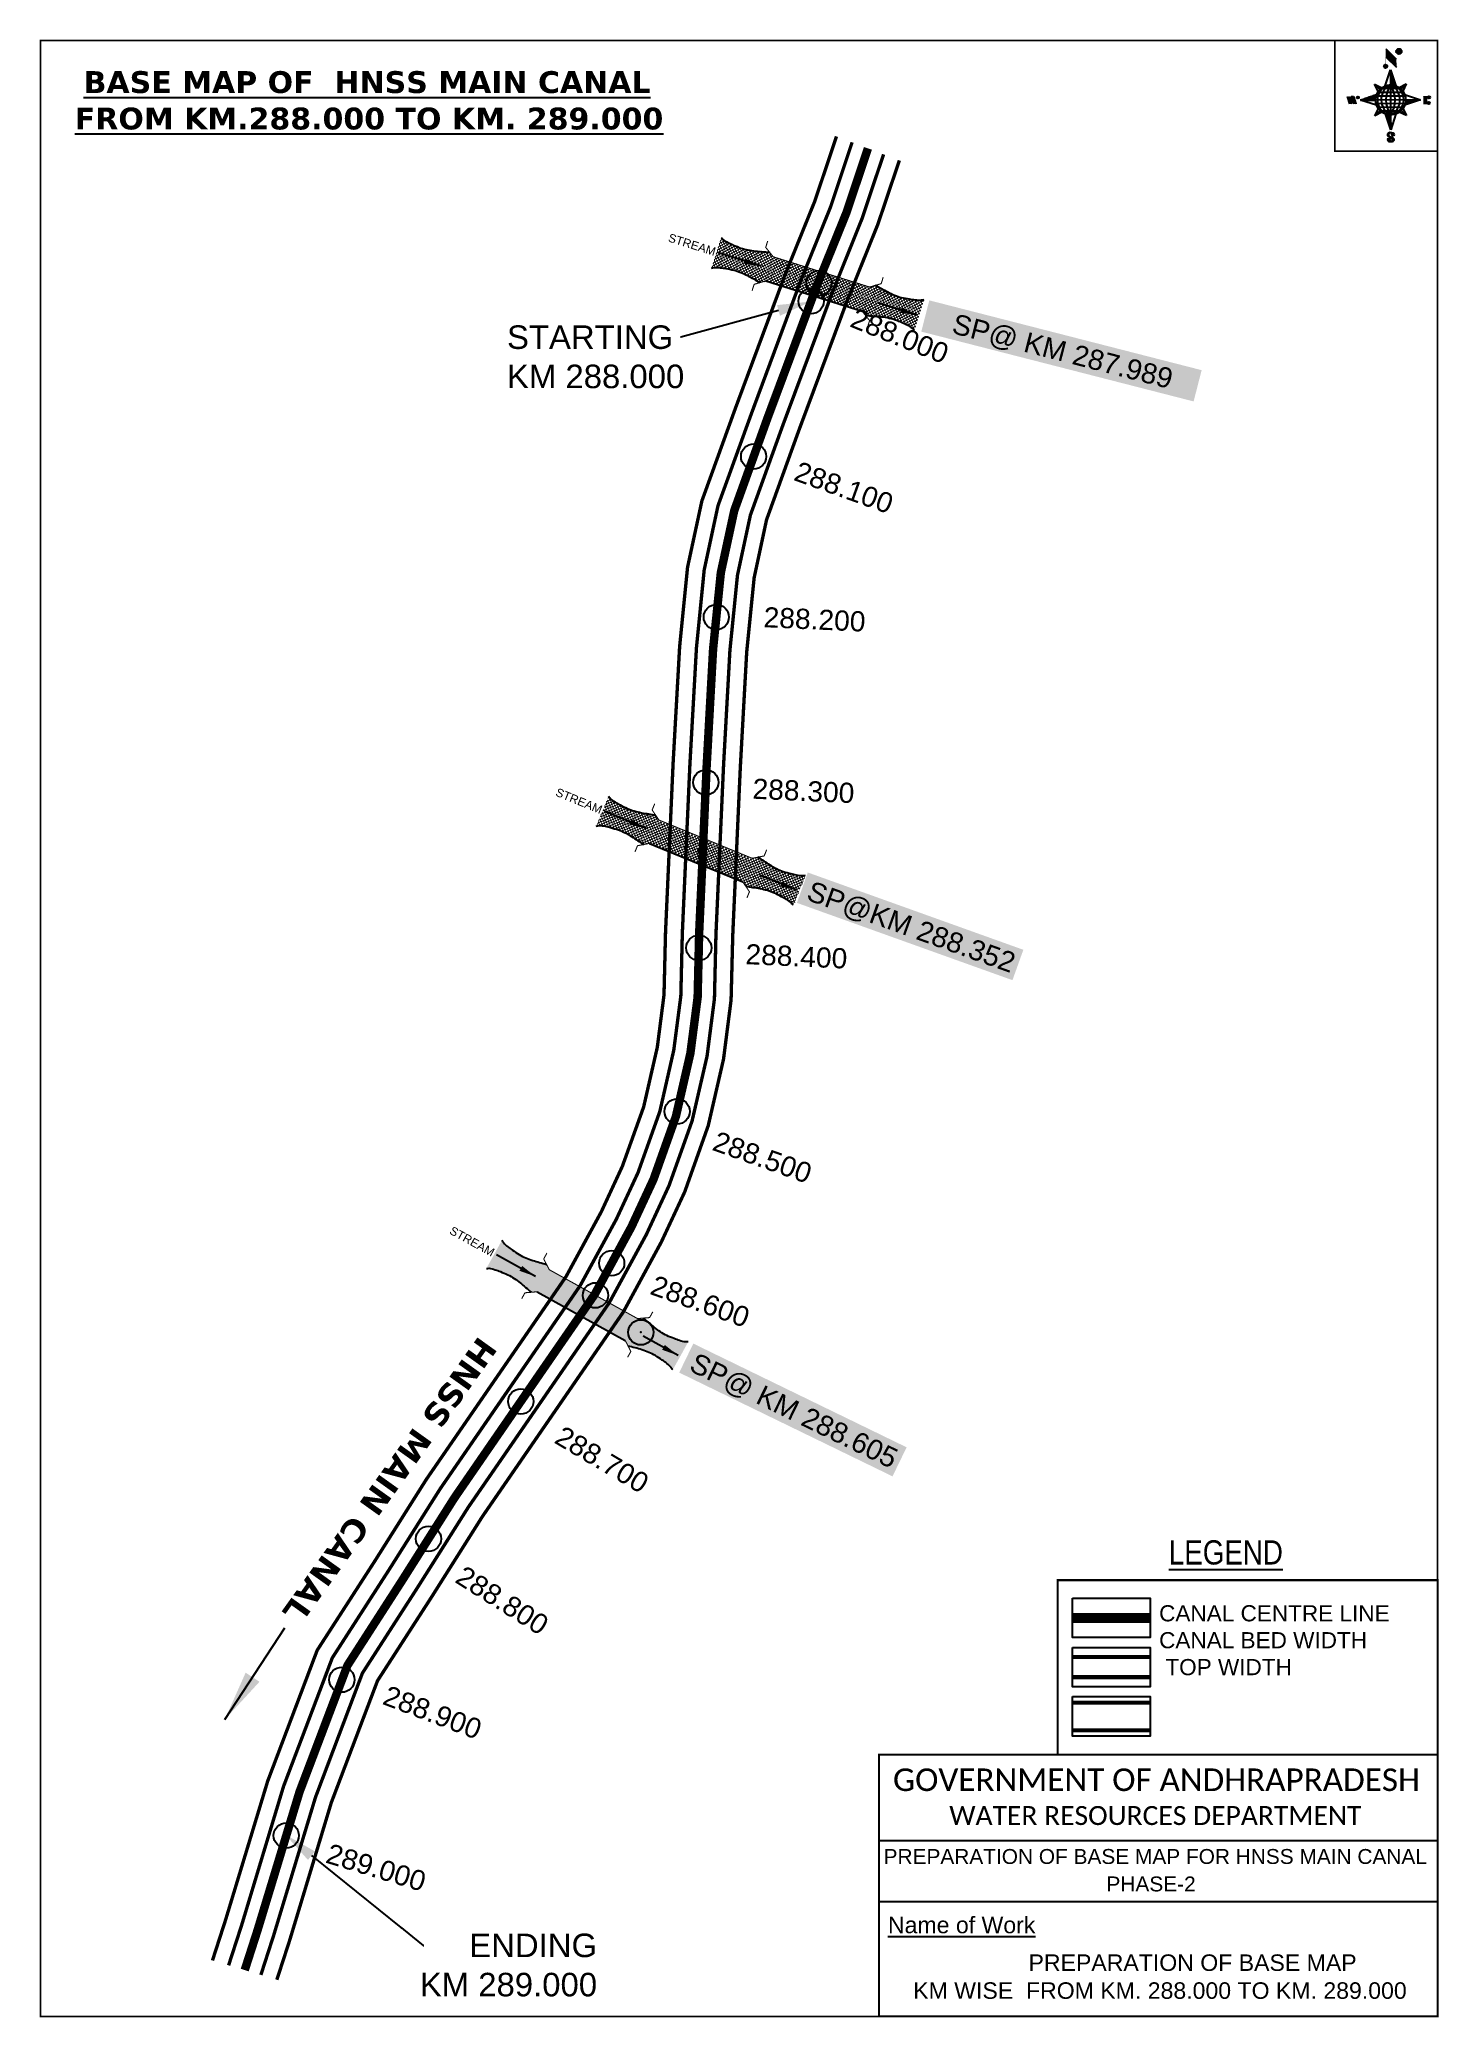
# Model space of a CAD drawing. Header units: inches. Extents: x 774806 to 775638, y 1589442 to 1590618.
import ezdxf
from ezdxf import colors
from ezdxf.entities.mleader import LeaderData, LeaderLine
from ezdxf.enums import TextEntityAlignment as Align
from ezdxf.math import Vec2, Vec3

# ---------------------------------------------------------------- set-up
doc = ezdxf.new("R2010")
doc.units = ezdxf.units.IN
doc.header["$LTSCALE"] = 15
doc.header["$MEASUREMENT"] = 0
doc.header["$PDMODE"] = 32
doc.header["$PDSIZE"] = 15
doc.linetypes.add('HIDDEN2', pattern=[0.1875, 0.125, -0.0625])
for name, color, linetype in [('AQUADUCT', 1, 'Continuous'), ('bord', 1, 'Continuous'), ('CANAL1', 7, 'Continuous'), ('CSMark', 72, 'Continuous'), ('DCBMS', 232, 'Continuous'), ('PAGE', 7, 'Continuous'), ('STRUCTURE', 5, 'Continuous'), ('TEXT', 6, 'Continuous')]:
    doc.layers.add(name, color=color, linetype=linetype)
doc.styles.add('ARIALN', font='ARIALN.TTF')
doc.styles.get("Standard").update_dxf_attribs({"font": 'arial.ttf'})
doc.dimstyles.get("Standard").update_dxf_attribs({"dimtxt": 20, "dimasz": 0.18, "dimexe": 0.18, "dimexo": 0.0625, "dimgap": 0.09, "dimtad": 0, "dimtih": 1, "dimtoh": 1, "dimdec": 4, "dimzin": 0, "dimdsep": 46, "dimtxsty": 'Standard', "dimcen": 0.09, "dimadec": 0, "dimazin": 0, "dimtfac": 1, "dimtdec": 4, "dimtofl": 0, "dimtmove": 0, "dimatfit": 3, "dimfxl": 1, "dimtolj": 1, "dimtzin": 0, "dimarcsym": 0})
pattern_1 = [(267.297113149, (-8720374.938, 50637915.138), (10.5367255337, -0.497431438), [])]
pattern_2 = [(357.297113149, (-8720374.938, 50637915.138), (0.497431438, 10.5367255337), [])]

# ---------------------------------------------------------------- blocks, each defined once
blk = doc.blocks.new('*X26')
at = {"color": 0, "linetype": 'Continuous'}
for p, q in [((6321.6, 240.5), (6322.3, 241.2)), ((6321.6, 240.3), (6322.3, 241)), ((6321.6, 240.1), (6322.3, 240.8)), ((6321.6, 239.9), (6322.4, 240.7)), ((6321.6, 239.8), (6322.4, 240.6)), ((6321.6, 239.6), (6322.5, 240.5)), ((6321.6, 239.4), (6322.5, 240.3)), ((6321.6, 239.2), (6322.6, 240.2)), ((6321.7, 239.1), (6322.6, 240.1)), ((6321.8, 240.8), (6322.4, 241.4)), ((6321.8, 239), (6322.7, 240)), ((6321.8, 239), (6322.8, 239.9)), ((6321.9, 238.9), (6322.9, 239.8)), ((6322, 238.8), (6323, 239.7)), ((6322.1, 241.3), (6322.4, 241.6)), ((6322.1, 238.7), (6323.1, 239.6)), ((6322.2, 238.6), (6323.1, 239.6)), ((6322.3, 238.5), (6323.2, 239.5)), ((6322.4, 238.5), (6323.3, 239.4)), ((6322.5, 238.4), (6323.4, 239.3)), ((6322.7, 238.4), (6323.6, 239.3)), ((6322.8, 238.3), (6323.7, 239.2)), ((6322.9, 238.3), (6323.8, 239.1)), ((6323.1, 238.2), (6323.9, 239.1)), ((6323.2, 238.2), (6324, 239)), ((6323.3, 238.2), (6324.2, 239)), ((6323.5, 238.1), (6324.3, 238.9)), ((6323.7, 238.1), (6324.4, 238.9)), ((6323.8, 238.1), (6324.6, 238.8)), ((6324.1, 238.2), (6324.7, 238.8)), ((6324.3, 238.3), (6324.9, 238.8)), ((6324.6, 238.3), (6325.1, 238.8)), ((6324.8, 238.4), (6325.2, 238.8)), ((6325.1, 238.5), (6325.4, 238.8)), ((6325.4, 238.6), (6325.6, 238.8))]:
    blk.add_line(p, q, dxfattribs=at)
blk = doc.blocks.new('*X25')
at = {"color": 0, "linetype": 'Continuous'}
for p, q in [((6324.4, 240.3), (6324.5, 240.4)), ((6324.6, 240.3), (6324.8, 240.5)), ((6324.7, 240.2), (6325, 240.5)), ((6324.8, 240.2), (6325.2, 240.6)), ((6325, 240.1), (6325.5, 240.6)), ((6325.1, 240.1), (6325.6, 240.6)), ((6325.2, 240), (6325.8, 240.6)), ((6325.3, 240), (6326, 240.6)), ((6325.4, 239.9), (6326.1, 240.6)), ((6325.5, 239.8), (6326.2, 240.5)), ((6325.6, 239.8), (6326.3, 240.5)), ((6325.7, 239.7), (6326.5, 240.4)), ((6325.9, 239.6), (6326.6, 240.3)), ((6326, 239.5), (6326.7, 240.3)), ((6326, 239.4), (6326.8, 240.2)), ((6326.1, 239.3), (6327, 240.2)), ((6326.2, 239.3), (6327.1, 240.1)), ((6326.3, 239.2), (6327.1, 240)), ((6326.4, 239.1), (6327.2, 239.9)), ((6326.5, 239), (6327.3, 239.8)), ((6326.5, 238.9), (6327.4, 239.7)), ((6326.6, 238.8), (6327.5, 239.6)), ((6326.7, 238.7), (6327.5, 239.5)), ((6326.8, 238.6), (6327.6, 239.4)), ((6326.8, 238.5), (6327.7, 239.3)), ((6326.8, 236.5), (6327.4, 237)), ((6326.9, 238.3), (6327.8, 239.2)), ((6326.9, 238.2), (6327.9, 239.1)), ((6326.9, 236.8), (6327.6, 237.4)), ((6327, 238.1), (6327.8, 239)), ((6327, 237.9), (6327.8, 238.8)), ((6327, 237.8), (6327.8, 238.6)), ((6327, 237.6), (6327.8, 238.4)), ((6327, 237.4), (6327.8, 238.2)), ((6327, 237.3), (6327.8, 238)), ((6327, 237.1), (6327.8, 237.9))]:
    blk.add_line(p, q, dxfattribs=at)
blk = doc.blocks.new('H')
at = {"layer": 'bord', "extrusion": (0.000427885, 0.004792, 0.999988)}
h = blk.add_hatch(dxfattribs=at)
h.set_pattern_fill('LINE', color=8, scale=84.387686, angle=-2.7029, style=0)
h.set_pattern_definition(pattern_2)
h.paths.add_polyline_path([(-492, 786, -0.090992), (-448, 775), (-486, 912)])
h = blk.add_hatch(dxfattribs=at)
h.set_pattern_fill('LINE', color=8, scale=84.387686, angle=-92.7029, style=0)
h.set_pattern_definition(pattern_1)
h.paths.add_polyline_path([(-625, 665, -0.090992), (-615, 710), (-751, 671)])
h = blk.add_hatch(dxfattribs=at)
h.set_pattern_fill('LINE', color=8, scale=84.387686, angle=-2.7029, style=0)
h.set_pattern_definition(pattern_2)
h.paths.add_polyline_path([(-504, 533, -0.090992), (-549, 543), (-510, 406)])
h = blk.add_hatch(dxfattribs=at)
h.set_pattern_fill('LINE', color=8, scale=84.387686, angle=-92.7029, style=0)
h.set_pattern_definition(pattern_1)
h.paths.add_polyline_path([(-246, 647), (-372, 653, -0.090992), (-382, 609)])
for p, q in [((-519, 1020, -1217), (-435, 927, -1216)), ((-516, 1087, -1217), (-432, 994, -1217)), ((-538, 774, -1216), (-487, 906, -1216)), ((-487, 906, -1216), (-493, 780, -1216)), ((-487, 906, -1216), (-448, 769, -1216)), ((-865, 701, -1215), (-847, 638, -1215)), ((-847, 700, -1215), (-829, 637, -1215)), ((-829, 699, -1215), (-811, 636, -1215)), ((-829, 699, -1215), (-811, 698, -1215)), ((-811, 698, -1215), (-794, 635, -1215)), ((-752, 665, -1215), (-615, 704, -1215)), ((-627, 794, -1216), (-567, 760, -1216)), ((-627, 794, -1216), (-584, 747, -1215)), ((-599, 731, -1215), (-627, 794, -1216)), ((-421, 753, -1216), (-359, 781, -1216)), ((-359, 781, -1216), (-405, 739, -1216)), ((-359, 781, -1216), (-392, 721, -1215)), ((-379, 693, -1215), (-246, 641, -1215)), ((-213, 669, -1215), (-217, 601, -1215)), ((-752, 665, -1215), (-625, 659, -1215)), ((-619, 614, -1215), (-752, 665, -1215)), ((-639, 526, -1214), (-606, 585, -1215)), ((-639, 526, -1214), (-593, 568, -1215)), ((-577, 553, -1215), (-639, 526, -1214)), ((-511, 400, -1214), (-549, 537, -1214)), ((-460, 533, -1215), (-511, 400, -1214)), ((-505, 527, -1214), (-511, 400, -1214)), ((-371, 513, -1214), (-431, 546, -1215)), ((-371, 513, -1214), (-414, 560, -1215)), ((-399, 576, -1215), (-371, 513, -1214)), ((-246, 641, -1215), (-383, 603, -1215)), ((-373, 647, -1215), (-246, 641, -1215)), ((-197, 600, -1215), (-194, 668, -1215))]:
    blk.add_line(p, q, dxfattribs=at)
at = {"layer": 'bord', "color": 8, "linetype": 'ByBlock', "extrusion": (0.000427885, 0.004792, 0.999988)}
for p, q in [((-375, 679, -1215), (-620, 691, -1215)), ((-386, 711, -1215), (-605, 722, -1215)), ((-411, 744, -1216), (-578, 752, -1216)), ((-493, 780, -1216), (-505, 527, -1214)), ((-373, 647, -1215), (-625, 659, -1215)), ((-378, 616, -1215), (-623, 628, -1215)), ((-392, 585, -1215), (-611, 595, -1215)), ((-420, 555, -1215), (-587, 562, -1215))]:
    blk.add_line(p, q, dxfattribs=at)
at = {"layer": 'bord', "extrusion": (0.000427885, 0.004792, 0.999988), "elevation": -1212}
for points, const_width in [([(-522, 960), (-516, 1093)], 1.61), ([(-434, 933), (-428, 1066)], 1.61), ([(-870, 707), (-846, 706)], 0.642), ([(-829, 643), (-821, 678)], 0.642), ([(-793, 641), (-782, 694)], 0.642), ([(-223, 676), (-174, 673)], 0.706), ([(-829, 643), (-855, 644)], 0.642), ([(-811, 642), (-784, 641)], 0.642), ([(-177, 605), (-226, 607)], 0.706), ([(-195, 645), (-185, 644)], 0.706)]:
    blk.add_lwpolyline(points, dxfattribs=dict(at, const_width=const_width))
for points, const_width in [([(-414, 1073, 1), (-398, 1058, 1)], 22.3), ([(-530, 950, 1), (-520, 939, 1)], 14.8), ([(-776, 697, 1), (-769, 690, 1)], 8.9), ([(-180, 618, 1), (-173, 611, 1)], 9.79), ([(-178, 667, 1), (-171, 660, 1)], 9.79), ([(-490, 362, 1), (-498, 369, 1)], 11.1), ([(-525, 322, 1), (-533, 329, 1)], 11.1)]:
    blk.add_lwpolyline(points, format="xyb", close=True, dxfattribs=dict(at, const_width=const_width))
for points in [[(-537, 317), (-531, 310), (-520, 307), (-505, 307), (-494, 310), (-486, 318), (-487, 326), (-491, 333), (-494, 336), (-503, 341), (-522, 347), (-530, 352), (-534, 355), (-537, 363), (-537, 373), (-530, 381), (-520, 384), (-504, 384), (-493, 380), (-487, 373)], [(-522, 348), (-526, 354), (-528, 361), (-528, 371), (-526, 375), (-521, 381), (-515, 384)], [(-505, 307), (-499, 312), (-497, 319), (-497, 327), (-501, 335), (-509, 343)]]:
    blk.add_lwpolyline(points, dxfattribs=at)
at = {"layer": 'bord', "extrusion": (0.000427885, 0.004792, 0.999988)}
for centre, radius in [((-406, 1065, -1212), 22.3), ((-525, 944, -1212), 14.8), ((-773, 694, -1212), 8.9), ((-498, 659, -1212), 127), ((-177, 615, -1212), 9.79), ((-174, 663, -1212), 9.79), ((-494, 365, -1212), 11.1), ((-529, 325, -1212), 11.1)]:
    blk.add_circle(centre, radius, dxfattribs=at)
at = {"layer": 'bord', "color": 8, "linetype": 'ByBlock', "extrusion": (0.000427885, 0.004792, 0.999988)}
for centre, radius, start, end in [((-482, 658, -1212), 128, 94.9254, 259.6691), ((-437, 656, -1212), 141, 113.2864, 241.308), ((-316, 651, -1212), 222, 142.5892, 212.0053), ((-560, 662, -1212), 141, 293.2864, 61.308), ((-681, 668, -1212), 222, 322.5892, 32.0053), ((-515, 660, -1212), 128, 274.9254, 79.6691)]:
    blk.add_arc(centre, radius, start, end, dxfattribs=at)
at = {"layer": 'bord', "extrusion": (0.000427885, 0.004792, 0.999988)}
for points in [[(-516, 1093, -1212), (-431, 1000, -1212), (-519, 1026, -1212), (-434, 933, -1212)], [(-864, 707, -1212), (-846, 706, -1212), (-846, 644, -1212), (-829, 643, -1212)], [(-829, 705, -1212), (-811, 704, -1212), (-811, 642, -1212), (-793, 641, -1212)], [(-193, 674, -1212), (-197, 606, -1212), (-213, 675, -1212), (-216, 607, -1212)]]:
    blk.add_solid(points, dxfattribs=at)
at = {"layer": 'bord', "extrusion": (0.000427885, 0.004792, 0.999988), "xscale": 7.977342409717546, "yscale": 7.977342408231451, "zscale": 7.977342408476333, "rotation": 138.0840426661453}
for name, p in [('*X25', (38301, -31929, -1212)), ('*X26', (38314, -31951, -1212))]:
    blk.add_blockref(name, p, dxfattribs=at)
blk = doc.blocks.new('SP')
at = {"layer": 'STRUCTURE'}
h = blk.add_hatch(dxfattribs=at)
h.set_pattern_fill('DASH', color=256, scale=8, style=0)
edge = h.paths.add_edge_path()
edge.add_spline(control_points=[(769825.7, 1706742.1), (769825.3, 1706741.8), (769823.8, 1706740.8), (769820.9, 1706740.3), (769817, 1706739.7), (769811.4, 1706738.9), (769804, 1706739.7), (769798.4, 1706741), (769795.6, 1706741.6)], knot_values=[0, 0, 0, 0, 1.613557, 5.24513, 8.624976, 13.470124, 22.190216, 30.746377, 30.746377, 30.746377, 30.746377], degree=3, periodic=0)
edge.add_line((769795.6, 1706741.6), (769792.6, 1706739.6))
edge.add_line((769792.6, 1706739.6), (769732.6, 1706739.6))
edge.add_line((769732.6, 1706739.6), (769729.6, 1706741.6))
edge.add_spline(control_points=[(769729.6, 1706741.6), (769726.9, 1706740.9), (769721.3, 1706739.5), (769713.9, 1706738.5), (769708.3, 1706739.1), (769704.4, 1706739.6), (769701.5, 1706740), (769700, 1706741), (769699.5, 1706741.3)], knot_values=[0, 0, 0, 0, 8.556161, 17.276253, 22.121402, 25.501247, 29.13282, 30.746377, 30.746377, 30.746377, 30.746377], degree=3, periodic=0)
edge.add_line((769699.5, 1706741.3), (769699.5, 1706722.1))
edge.add_spline(control_points=[(769699.5, 1706722.1), (769700, 1706722.4), (769701.4, 1706723.4), (769704.3, 1706724), (769708.2, 1706724.5), (769713.8, 1706725.3), (769721.2, 1706724.5), (769726.8, 1706723.3), (769729.6, 1706722.6)], knot_values=[0, 0, 0, 0, 1.613557, 5.24513, 8.624976, 13.470124, 22.190216, 30.746377, 30.746377, 30.746377, 30.746377], degree=3, periodic=0)
edge.add_line((769729.6, 1706722.6), (769732.6, 1706724.6))
edge.add_line((769732.6, 1706724.6), (769792.6, 1706724.6))
edge.add_line((769792.6, 1706724.6), (769795.6, 1706722.6))
edge.add_spline(control_points=[(769795.6, 1706722.6), (769798.4, 1706723.3), (769803.9, 1706724.8), (769811.3, 1706725.8), (769817, 1706725.1), (769820.9, 1706724.7), (769823.8, 1706724.2), (769825.2, 1706723.3), (769825.7, 1706723)], knot_values=[0, 0, 0, 0, 8.556161, 17.276253, 22.121402, 25.501247, 29.13282, 30.746377, 30.746377, 30.746377, 30.746377], degree=3, periodic=0)
edge.add_line((769825.7, 1706723), (769825.7, 1706742.1))
h.paths.add_polyline_path([(769764.2, 1706732.1, -1), (769761.1, 1706732.1, -1)], flags=0)
h.paths.add_polyline_path([(769761.1, 1706732.1, 1), (769764.2, 1706732.1, 1)], flags=16)
at = {"layer": 'STRUCTURE', "const_width": 0.628}
for points in [[(769726.6, 1706747.6), (769726.6, 1706743.6), (769732.6, 1706739.6), (769792.6, 1706739.6), (769798.6, 1706743.6), (769798.6, 1706747.6)], [(769726.6, 1706716.6), (769726.6, 1706720.6), (769732.6, 1706724.6), (769792.6, 1706724.6), (769798.6, 1706720.6), (769798.6, 1706716.6)]]:
    blk.add_lwpolyline(points, dxfattribs=at)
at = {"layer": 'STRUCTURE', "color": 3}
blk.add_lwpolyline([(769732.6, 1706724.6), (769792.6, 1706724.6)], dxfattribs=at)
blk.add_lwpolyline([(769732.6, 1706724.6), (769792.6, 1706724.6)], dxfattribs=at)
at = {"layer": 'STRUCTURE', "color": 0}
blk.add_circle((769762.6, 1706732.1), 1.55, dxfattribs=at)
at = {"layer": 'STRUCTURE'}
for points in [[(769699.5, 1706741.3), (769700.9, 1706740.5), (769704.4, 1706739.6), (769707.8, 1706739.2), (769712.6, 1706738.8), (769721.3, 1706739.7), (769729.6, 1706741.6)], [(769825.7, 1706742.1), (769824.3, 1706741.3), (769820.8, 1706740.3), (769817.5, 1706739.8), (769812.7, 1706739.2), (769804, 1706739.9), (769795.6, 1706741.6)], [(769699.5, 1706722.1), (769700.9, 1706723), (769704.4, 1706724), (769707.7, 1706724.5), (769712.5, 1706725), (769721.2, 1706724.4), (769729.6, 1706722.6)], [(769825.7, 1706723), (769824.3, 1706723.8), (769820.8, 1706724.7), (769817.4, 1706725.1), (769812.6, 1706725.5), (769803.9, 1706724.6), (769795.6, 1706722.6)]]:
    blk.add_spline(points, degree=3, dxfattribs=at)
at = {"layer": 'STRUCTURE', "color": 0}
blk.add_text('STREAM', height=5, dxfattribs=at).set_placement((769684.3, 1706732.1), align=Align.MIDDLE_CENTER)
for points in [[(769727.4, 1706732.1), (769700.8, 1706732.1)], [(769824.4, 1706732.1), (769800.5, 1706732.1)]]:
    blk.add_leader(points, dimstyle='Standard', override={"dimasz": 10, "dimgap": 0.09, "dimtad": 0}, dxfattribs=at)

msp = doc.modelspace()

# ---------------------------------------------------------------- linework, layer by layer
at = {"layer": 'CANAL1', "color": 200, "const_width": 2}
for points in [[(775280.4, 1590560.3), (775267.5, 1590521.8), (775249.8, 1590478), (775220.6, 1590399.5), (775200.3, 1590343.4), (775191.8, 1590304), (775187.1, 1590256.9), (775183.2, 1590187.3), (775178.7, 1590086.9), (775177.8, 1590049.7), (775173.8, 1590018.5), (775165.7, 1589983.1), (775153, 1589947.7), (775140.5, 1589920.7), (775119.5, 1589882.1), (775036.4, 1589761.5), (775005.6, 1589712.7), (774971.5, 1589659.9), (774942.1, 1589582.2), (774916.9, 1589499.2), (774909.2, 1589475.4)], [(775317.8, 1590546), (775305, 1590508), (775287.1, 1590463.5), (775258.1, 1590385.7), (775238.8, 1590332.3), (775231.4, 1590297.7), (775227, 1590253.8), (775223.2, 1590185.3), (775218.7, 1590085.5), (775217.7, 1590046.7), (775213.2, 1590011.5), (775204.1, 1589971.9), (775190.1, 1589932.5), (775176.2, 1589902.7), (775153.6, 1589861.1), (775069.8, 1589739.5), (775039.3, 1589691.2), (775007.4, 1589641.8), (774979.9, 1589569.3), (774955.1, 1589487.3), (774947.5, 1589463.9)]]:
    msp.add_lwpolyline(points, dxfattribs=at)
at = {"layer": 'CANAL1', "color": 5, "const_width": 2}
for points in [[(775289.7, 1590556.8), (775276.9, 1590518.4), (775259.1, 1590474.4), (775230, 1590396), (775209.9, 1590340.6), (775201.7, 1590302.4), (775197.1, 1590256.2), (775193.2, 1590186.8), (775188.7, 1590086.5), (775187.8, 1590049), (775183.6, 1590016.8), (775175.3, 1589980.3), (775162.3, 1589943.9), (775149.4, 1589916.2), (775128, 1589876.9), (775044.7, 1589756), (775014, 1589707.4), (774980.5, 1589655.4), (774951.5, 1589579), (774926.5, 1589496.2), (774918.8, 1589472.5)], [(775308.4, 1590549.6), (775295.6, 1590511.4), (775277.8, 1590467.1), (775248.7, 1590389.1), (775229.2, 1590335.1), (775221.5, 1590299.3), (775217, 1590254.6), (775213.2, 1590185.8), (775208.7, 1590085.8), (775207.8, 1590047.4), (775203.4, 1590013.2), (775194.5, 1589974.7), (775180.8, 1589936.3), (775167.3, 1589907.2), (775145.1, 1589866.4), (775061.4, 1589745), (775030.8, 1589696.6), (774998.4, 1589646.3), (774970.5, 1589572.5), (774945.6, 1589490.3), (774938, 1589466.8)]]:
    msp.add_lwpolyline(points, dxfattribs=at)
at = {"layer": 'CANAL1', "color": 1, "linetype": 'HIDDEN2', "ltscale": 8, "const_width": 5}
msp.add_lwpolyline([(775299.1, 1590553.2), (775286.3, 1590514.9), (775268.4, 1590470.7), (775265.3, 1590462.3), (775239.3, 1590392.6), (775219.6, 1590337.8), (775211.6, 1590300.8), (775207, 1590255.4), (775203.2, 1590186.3), (775198.7, 1590086.2), (775197.8, 1590048.2), (775193.5, 1590015), (775184.9, 1589977.5), (775171.6, 1589940.1), (775158.4, 1589911.7), (775136.6, 1589871.6), (775104.9, 1589825.7), (775053.1, 1589750.5), (775022.4, 1589702), (774989.5, 1589650.9), (774961, 1589575.7), (774936, 1589493.3), (774928.4, 1589469.7)], dxfattribs=at)
at = {"layer": 'CANAL1', "color": 1, "linetype": 'HIDDEN2', "ltscale": 100, "const_width": 6, "elevation": -0.4}
msp.add_lwpolyline([(775466.9, 1589679.1), (775420.8, 1589679.1)], dxfattribs=at)
at = {"layer": 'CANAL1', "color": 5, "const_width": 2.4, "elevation": -0.4}
for points in [[(775466.9, 1589655.9), (775420.8, 1589655.9)], [(775466.9, 1589643.9), (775420.8, 1589643.9)]]:
    msp.add_lwpolyline(points, dxfattribs=at)
at = {"layer": 'CANAL1', "color": 200, "const_width": 2.4, "elevation": -0.4}
for points in [[(775466.9, 1589628.7), (775420.8, 1589628.7)], [(775466.9, 1589612.2), (775420.8, 1589612.2)]]:
    msp.add_lwpolyline(points, dxfattribs=at)
at = {"layer": 'CSMark', "color": 2}
for p in [(775270, 1590473), (775137, 1589871)]:
    msp.add_point(p, dxfattribs=at)
at = {"layer": 'CSMark', "color": 3}
for p in [(775265.3, 1590462.3), (775231.1, 1590369.9), (775208.9, 1590274.4), (775202.7, 1590176.1), (775198.5, 1590077.7), (775185.6, 1589980.4), (775146.7, 1589890.1), (775092.6, 1589807.9), (775037.7, 1589726.2), (774986.2, 1589642.4), (774953.1, 1589549.7)]:
    msp.add_point(p, dxfattribs=at)
at = {"layer": 'CSMark'}
msp.add_point((775164, 1589849), dxfattribs=at)
at = {"layer": 'PAGE', "const_width": 1}
msp.add_lwpolyline([(775637.9, 1589442.1), (775637.9, 1590617.4), (774806.9, 1590617.4), (774806.9, 1589442.1), (775637.9, 1589442.1)], dxfattribs=at)
at = {"layer": 'PAGE'}
for points, const_width in [([(775637.9, 1590617.4), (775576.8, 1590617.4), (775576.8, 1590551.6), (775637.9, 1590551.6)], 1), ([(775412, 1589701.6), (775637.9, 1589701.6), (775637.9, 1589597.8), (775412, 1589597.8)], 1.2), ([(775305.7, 1589597.8), (775637.9, 1589597.8), (775637.9, 1589442.1), (775305.7, 1589442.1)], 1.2)]:
    msp.add_lwpolyline(points, close=True, dxfattribs=dict(at, const_width=const_width))
at = {"layer": 'PAGE', "elevation": -0.4}
for points in [[(775420.8, 1589690.9), (775466.9, 1589690.9), (775466.9, 1589667.4), (775420.8, 1589667.4)], [(775420.8, 1589661.6), (775466.9, 1589661.6), (775466.9, 1589638.1), (775420.8, 1589638.1)], [(775420.8, 1589632.4), (775466.9, 1589632.4), (775466.9, 1589608.8), (775420.8, 1589608.8)]]:
    msp.add_lwpolyline(points, close=True, dxfattribs=at)
at = {"layer": 'PAGE'}
for points in [[(775305.7, 1589546.8), (775637.9, 1589546.8)], [(775305.7, 1589510.4), (775637.9, 1589510.4)]]:
    msp.add_lwpolyline(points, dxfattribs=at)

# ---------------------------------------------------------------- block references
at = {"layer": 'AQUADUCT', "color": 1, "xscale": 0.0703495379661093, "yscale": 0.07034953800030053, "zscale": 0.07034953795990817, "rotation": 3.078330607406165}
msp.add_blockref('H', (775647.5, 1590538, 85.4), dxfattribs=at)
at = {"layer": 'STRUCTURE', "color": 0}
for p, rotation in [((-470089.2, 192419.8), 342.5820784154974), ((-585114.6, 303661.9), 337.6780725941392), ((-725045.4, 469625.8), 331.0262006927048)]:
    msp.add_blockref('SP', p, dxfattribs=dict(at, rotation=rotation))

# ---------------------------------------------------------------- texts
at = {"layer": 'CANAL1', "insert": (775079.8, 1589840), "char_height": 14, "width": 205.129, "attachment_point": 1, "rotation": 234.4361}
msp.add_mtext('\\pi0.96322;{\\fVerdana|b1|i0|c0|p34;HNSS MAIN CANAL}', dxfattribs=at)
at = {"layer": 'CSMark', "color": 3}
for s, rotation, p in [('288.000', 338.0549, (775289.9, 1590453)), ('288.700', 329.3637, (775114.9, 1589788.8))]:
    msp.add_text(s, height=12, rotation=rotation, dxfattribs=at).set_placement(p, align=Align.MIDDLE_LEFT)
at = {"layer": 'CSMark', "color": 1}
for s, rotation, p in [('288.100', 340.268, (775256.3, 1590361.7)), ('288.200', 357.4498, (775237.1, 1590274.4)), ('288.300', 357.4498, (775230.5, 1590172.4)), ('288.400', 357.4498, (775226.3, 1590074)), ('288.500', 340.3792, (775207.8, 1589963.3)), ('288.600', 340.3792, (775170.8, 1589877.6)), ('288.800', 327.7279, (775056, 1589705.8)), ('288.900', 339.2505, (775011.8, 1589633.7)), ('289.000', 343.1538, (774977.6, 1589539.5))]:
    msp.add_text(s, height=12, rotation=rotation, dxfattribs=at).set_placement(p, align=Align.MIDDLE_LEFT)
at = {"layer": 'PAGE', "extrusion": (0.000201441, 0.004807, 0.999988), "style": 'ARIALN'}
msp.add_text('%%ULEGEND', height=14.4, rotation=359.9999, dxfattribs=at).set_placement((775512, 1589699, 7797.7), align=Align.MIDDLE)
at = {"layer": 'PAGE', "extrusion": (0.000201441, 0.004807, 0.999988)}
for s, height, p in [('PREPARATION OF BASE MAP FOR HNSS MAIN CANAL', 8.878, (775308.4, 1589513.7, 7796.8)), ('%%UName of Work', 9.822, (775311, 1589472.5, 7795.4))]:
    msp.add_text(s, height=height, rotation=359.9999, dxfattribs=at).set_placement(p)
for s, height, p in [('PHASE-2', 8.88, (775467.5, 1589501.8, 7796.7)), ('PREPARATION OF BASE MAP', 9.822, (775492.2, 1589455, 7795.5)), ('KM WISE  FROM KM. 288.000 TO KM. 289.000', 9.822, (775472.8, 1589438.4, 7795.5))]:
    msp.add_text(s, height=height, rotation=359.9999, dxfattribs=at).set_placement(p, align=Align.MIDDLE_CENTER)
at = {"layer": 'PAGE', "extrusion": (0.000201441, 0.004807, 0.999988), "attachment_point": 1, "text_direction": (1, -1e-06, -0.000201)}
for s, insert, char_height, width in [('CANAL CENTRE LINE CANAL BED WIDTH {\\H2.3717x; }\\P TOP WIDTH{\\H1.9152x; }', (775472.3, 1589686.7, -0.4), 9.6, 168.926), ('\\pi3.5885;{\\fCalibri|b0|i0|c0|p34;\\H1.3333x;GOVERNMENT OF ANDHRAPRADESH\\P\\pi37.073;\\H0.83998x;WATER RESOURCES DEPARTMENT}', (775310.4, 1589589.6, -1.3), 10.059, 321.276)]:
    msp.add_mtext(s, dxfattribs=dict(at, insert=insert, char_height=char_height, width=width))
at = {"layer": 'STRUCTURE', "color": 5, "char_height": 12, "attachment_point": 1, "bg_fill": 1, "box_fill_scale": 1.3, "bg_fill_color": 7, "bg_fill_true_color": 16777215, "bg_fill_transparency": 4390977}
for s, insert, width, rotation in [('\\pi13.539;SP@ KM 287.989 ', (775338.2, 1590458.4), 160.027, 345.6248), ('\\pi0.43653;SP@KM 288.352', (775265.5, 1590117.9), 129.018, 340.2741), ('\\pi0.43653;SP@ KM 288.605', (775196.9, 1589837.5), 133.888, 334.0689)]:
    msp.add_mtext(s, dxfattribs=dict(at, insert=insert, width=width, rotation=rotation))
at = {"layer": 'TEXT', "color": 1, "insert": (774810.8, 1590599.1), "char_height": 13, "width": 379.826, "attachment_point": 1}
msp.add_mtext('\\pi21.755;{\\fVerdana|b1|i0|c0|p34;\\LBASE MAP OF  HNSS MAIN CANAL \\P\\pi16.508;FROM KM.288.000 TO KM. 289.000}', dxfattribs=at)

# ---------------------------------------------------------------- leaders
at = {"layer": 'CANAL1'}
msp.add_leader([(774916.6, 1589618.8), (774952.3, 1589673.2)], dimstyle='Standard', override={"dimasz": 30, "dimgap": 0.09, "dimtad": 0}, dxfattribs=at)
at = {"layer": 'DCBMS', "color": 5}
ml = msp.add_multileader_mtext('Standard', dxfattribs=at)
ml.set_content('STARTING\\PKM 288.000', color=5)
ml.set_leader_properties()
ml.build(insert=Vec2(0, 0))
ml.multileader.update_dxf_attribs({"dogleg_length": 0.36, "arrow_head_size": 20})
ctx = ml.context
ctx.base_point, ctx.char_height, ctx.arrow_head_size, ctx.landing_gap_size, ctx.plane_origin = Vec3(775084.3, 1590440.8), 14, 20, 0.09, Vec3(775255.2, 1590513.6)
notes = []
notes.append((ctx, [(0, (1, 1, 0), (775187.9, 1590440.8), (-1, 0), 0.36, [(0, [(775265.2, 1590462.1)], 0, [])])]))
ctx.mtext.insert, ctx.mtext.flow_direction = Vec3(775084.4, 1590447.9), 5
for ctx, leaders in notes:
    for number, flags, end, landing, length, lines in leaders:
        leader = LeaderData()
        leader.index, (leader.has_last_leader_line, leader.has_dogleg_vector, leader.attachment_direction) = number, flags
        leader.last_leader_point, leader.dogleg_vector, leader.dogleg_length = Vec3(end), Vec3(landing), length
        for number, points, colour, breaks in lines:
            line = LeaderLine()
            line.index, line.vertices, line.color, line.breaks = number, Vec3.list(points), colors.encode_raw_color(colour), breaks
            leader.lines.append(line)
        ctx.leaders.append(leader)

# ---------------------------------------------------------------- next in the draw order: leaders
ml = msp.add_multileader_mtext('Standard', dxfattribs=at)
ml.set_content('ENDING \\PKM 289.000', color=5)
ml.set_leader_properties()
ml.build(insert=Vec2(0, 0))
ml.multileader.update_dxf_attribs({"dogleg_length": 0.36, "arrow_head_size": 20})
ctx = ml.context
ctx.base_point, ctx.char_height, ctx.arrow_head_size, ctx.landing_gap_size, ctx.plane_origin = Vec3(775034.8, 1589484.3), 14, 20, 0.09, Vec3(775178.5, 1589696.6)
ctx.text_align_type = 2
notes = []
notes.append((ctx, [(1, (1, 1, 0), (775034.5, 1589484.3), (1, 0), 0.36, [(0, [(774952.5, 1589550.3)], 0, [])])]))
ctx.mtext.insert, ctx.mtext.width, ctx.mtext.alignment, ctx.mtext.flow_direction = Vec3(775138, 1589491.4), 109.049, 3, 5
ctx.mtext.has_bg_fill, ctx.mtext.bg_color, ctx.mtext.bg_scale_factor, ctx.mtext.bg_transparency, ctx.mtext.use_window_bg_color = 1, -1027028792, 1.5, 0, 1
for ctx, leaders in notes:
    for number, flags, end, landing, length, lines in leaders:
        leader = LeaderData()
        leader.index, (leader.has_last_leader_line, leader.has_dogleg_vector, leader.attachment_direction) = number, flags
        leader.last_leader_point, leader.dogleg_vector, leader.dogleg_length = Vec3(end), Vec3(landing), length
        for number, points, colour, breaks in lines:
            line = LeaderLine()
            line.index, line.vertices, line.color, line.breaks = number, Vec3.list(points), colors.encode_raw_color(colour), breaks
            leader.lines.append(line)
        ctx.leaders.append(leader)

doc.saveas('drawing.dxf')
